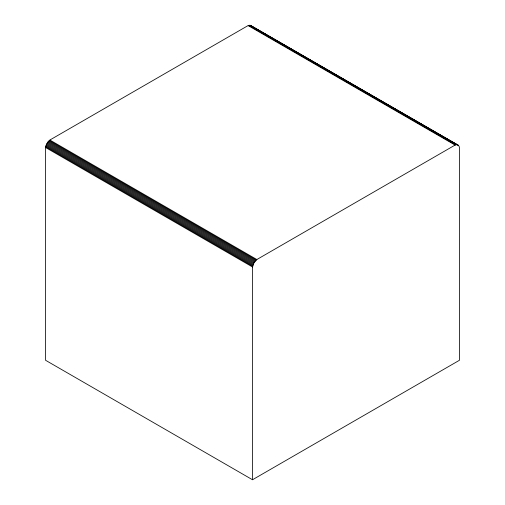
<?xml version="1.0" encoding="UTF-8"?>
<svg xmlns="http://www.w3.org/2000/svg" width="505" height="505" viewBox="0 0 505 505"><rect width="100%" height="100%" fill="white"/><g stroke="black" fill="none" stroke-linecap="round" stroke-linejoin="round"><path stroke-width="0.76" d="M252.506 479.75L252.544 266.993L253.964 262.834L256.856 259.526L455.087 145.068C456.974 143.994 459.392 145.389 459.398 147.561L459.443 360.273L252.506 479.75L45.557 360.273L45.557 148.293C45.69 144.84 47.64 141.463 50.563 139.62L247.488 25.919L249.994 25.25L457.978 145.049M250.537 25.357L458.407 145.364M249.994 25.25L456.937 144.727M249.407 25.256L456.35 144.733M248.788 25.37L455.731 144.847M248.144 25.591L455.087 145.068M49.907 140.049L256.856 259.526M49.263 140.567L256.212 260.043M48.644 141.166L255.593 260.643M48.057 141.842L255.006 261.319M47.514 142.574L254.457 262.051M47.022 143.357L253.964 262.834M46.586 144.178L253.535 263.654M46.226 145.017L253.169 264.494M45.936 145.863L252.879 265.34M45.728 146.696L252.67 266.173M45.595 147.511L252.544 266.993M251.029 25.572L251.465 25.888"/></g></svg>
